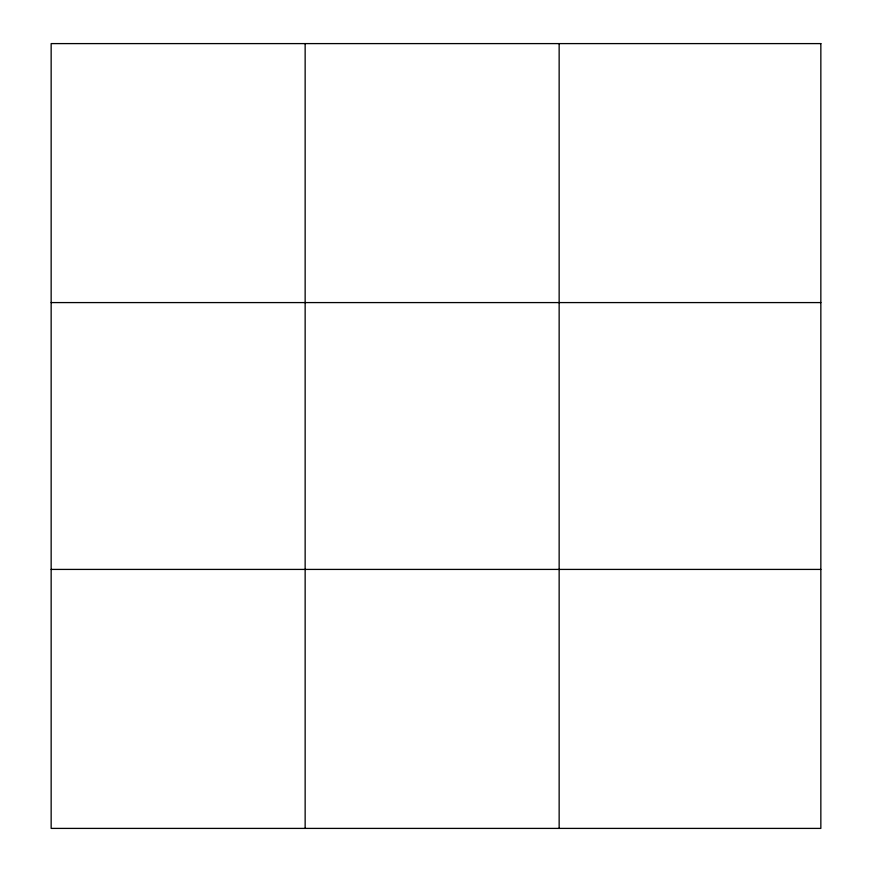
<?xml version="1.0" encoding="UTF-8"?>
<svg xmlns="http://www.w3.org/2000/svg" width="872" height="872" viewBox="0 0 872 872"><rect width="100%" height="100%" fill="white"/><g stroke="black" fill="none" stroke-linecap="round" stroke-linejoin="round"><path stroke-width="1.31" d="M305.146 828.4L305.146 43.6M559.148 828.4L559.148 43.6M51.154 302.584L820.846 302.584M51.154 569.416L820.846 569.416M820.846 43.6L820.846 828.4L51.154 828.4L51.154 43.6L820.846 43.6"/></g></svg>
